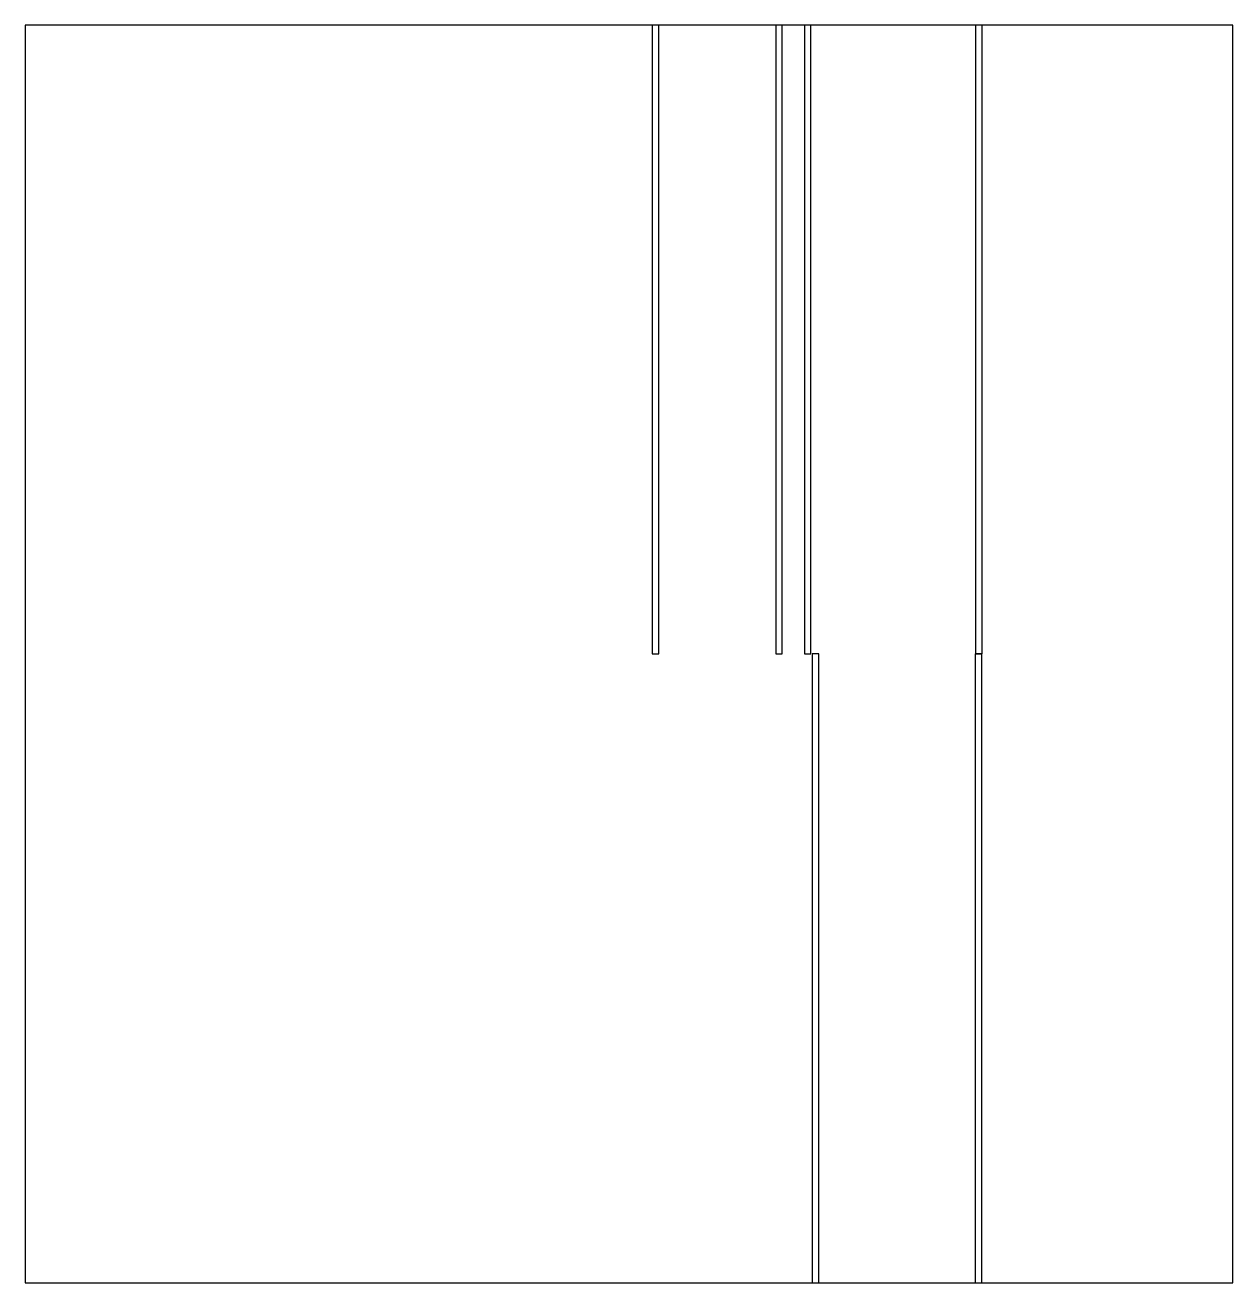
# Model space of a CAD drawing. Header units: millimetres. Extents: x 0 to 576, y 0 to 600.
import ezdxf

# ---------------------------------------------------------------- set-up
doc = ezdxf.new("R2010")
doc.units = ezdxf.units.MM
doc.layers.add('OUTLINE', color=5, linetype='Continuous')
doc.layers.add('SLOT', color=1, linetype='Continuous')

msp = doc.modelspace()

# ---------------------------------------------------------------- linework, layer by layer
at = {"layer": 'OUTLINE'}
msp.add_lwpolyline([(0, 0), (575.84, 0), (575.84, 600), (0, 600), (0, 0)], close=True, dxfattribs=at)
at = {"layer": 'SLOT'}
for points in [[(299, 300), (302.1, 300), (302.1, 600), (299, 600), (299, 300)], [(357.9, 300), (361, 300), (361, 600), (357.9, 600), (357.9, 300)], [(371.53, 300), (374.63, 300), (374.63, 600), (371.53, 600), (371.53, 300)], [(453.15, 300), (456.25, 300), (456.25, 600), (453.15, 600), (453.15, 300)], [(375.3, 0), (378.4, 0), (378.4, 300), (375.3, 300), (375.3, 0)], [(453.01, 0), (456.11, 0), (456.11, 300), (453.01, 300), (453.01, 0)]]:
    msp.add_lwpolyline(points, close=True, dxfattribs=at)

doc.saveas('drawing.dxf')
